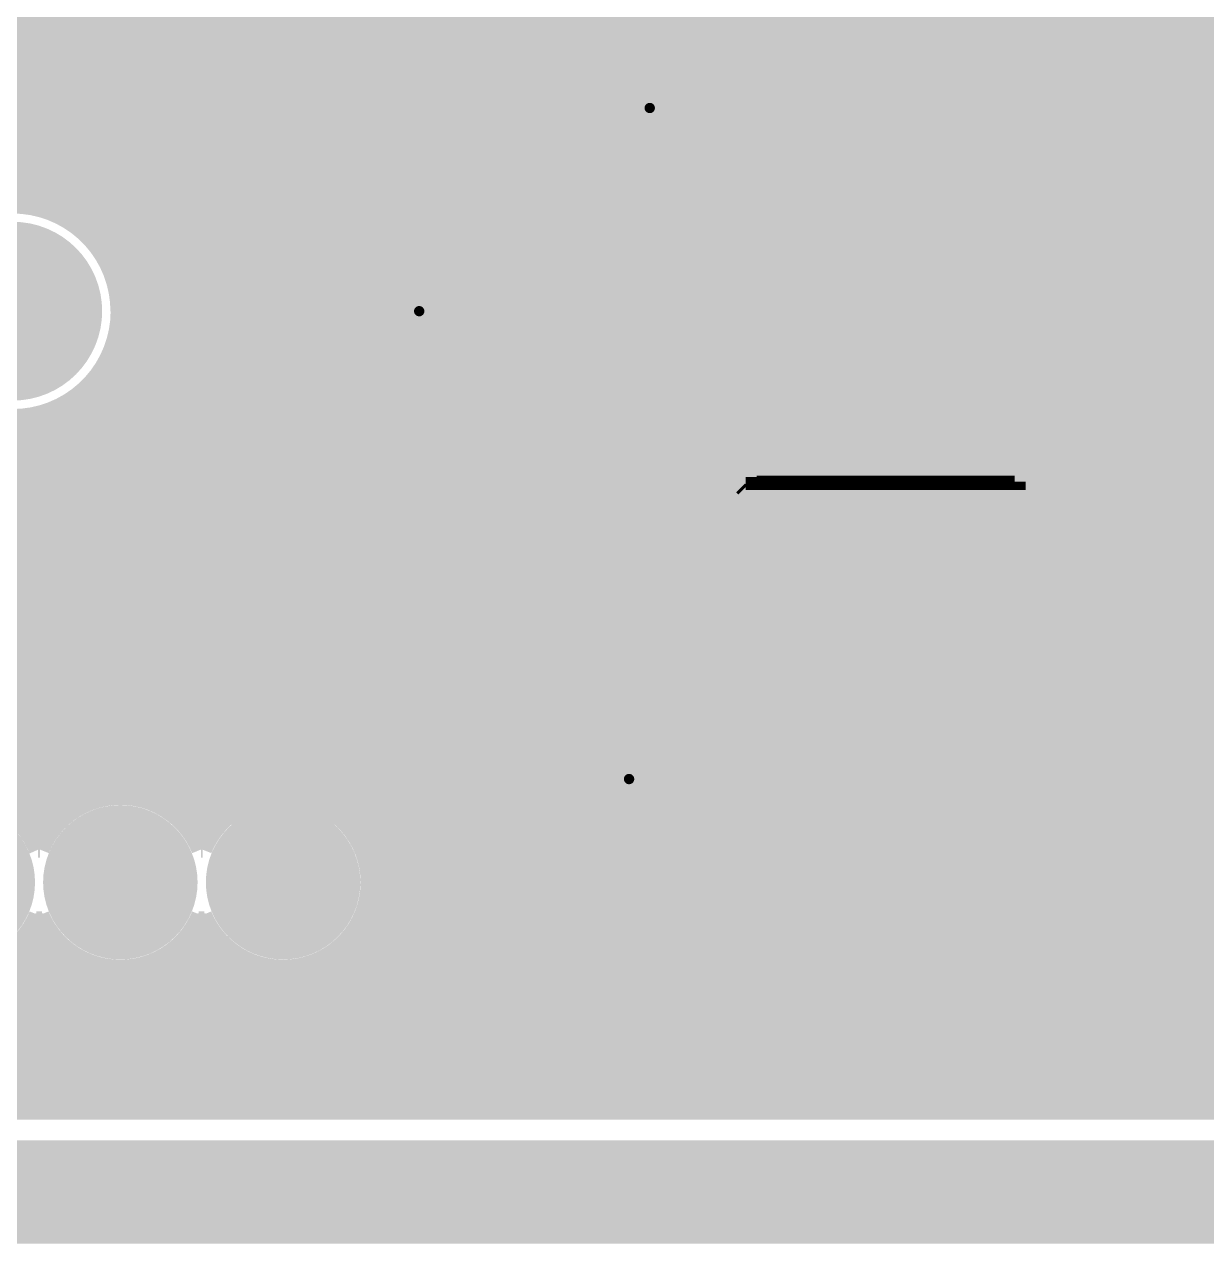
# Model space of a CAD drawing. Extents: x -1 to 119, y -42 to 51.
# Drawn here: x 96.07 to 110.61, y -0.64 to 14.36 of the extents above; entities that cross this region are included whole.
import ezdxf

# ---------------------------------------------------------------- set-up
doc = ezdxf.new("R2010")
doc.units = 0
doc.header["$MEASUREMENT"] = 0
doc.layers.get('0').update_dxf_attribs({"linetype": 'CONTINUOUS'})
for name, color, linetype in [('22-304-0_BOT', 7, 'CONTINUOUS'), ('22-304-0_DRD', 7, 'CONTINUOUS'), ('22-304-0_GND', 6, 'CONTINUOUS'), ('22-304-0_IN1', 4, 'CONTINUOUS'), ('22-304-0_SMB', 3, 'CONTINUOUS'), ('22-304-0_SMT', 5, 'CONTINUOUS'), ('22-304-0_SPT', 10, 'CONTINUOUS'), ('22-304-0_SST', 14, 'CONTINUOUS'), ('22-304-0_TOP', 9, 'CONTINUOUS'), ('THRUHOLE_TAP', 11, 'CONTINUOUS')]:
    doc.layers.add(name, color=color, linetype=linetype)

# ---------------------------------------------------------------- blocks, each defined once
blk = doc.blocks.new('ROUND_18')
at = {"const_width": 3.50012}
blk.add_lwpolyline([(-1.75006, 0, 1), (1.75006, 0, 1)], format="xyb", close=True, dxfattribs=at)
blk = doc.blocks.new('ROUND_19')
at = {"const_width": 0.99949}
blk.add_lwpolyline([(-0.499744, 0, 1), (0.499744, 0, 1)], format="xyb", close=True, dxfattribs=at)
blk = doc.blocks.new('ROUND_22')
at = {"const_width": 0.7493}
blk.add_lwpolyline([(-0.37465, 0, 1), (0.37465, 0, 1)], format="xyb", close=True, dxfattribs=at)
blk = doc.blocks.new('ROUND_60')
at = {"const_width": 0.35052}
blk.add_lwpolyline([(-0.17526, 0, 1), (0.17526, 0, 1)], format="xyb", close=True, dxfattribs=at)
blk = doc.blocks.new('ROUND_64')
at = {"const_width": 0.35052}
blk.add_lwpolyline([(-0.17526, 0, 1), (0.17526, 0, 1)], format="xyb", close=True, dxfattribs=at)
blk = doc.blocks.new('ROUND_24')
at = {"const_width": 1.09982}
blk.add_lwpolyline([(-0.54991, 0, 1), (0.54991, 0, 1)], format="xyb", close=True, dxfattribs=at)
blk = doc.blocks.new('ROUND_65')
at = {"const_width": 0.0635}
blk.add_lwpolyline([(-0.03175, 0, 1), (0.03175, 0, 1)], format="xyb", close=True, dxfattribs=at)
blk = doc.blocks.new('ROUND_66')
at = {"const_width": 1.09982}
blk.add_lwpolyline([(-0.54991, 0, 1), (0.54991, 0, 1)], format="xyb", close=True, dxfattribs=at)
blk = doc.blocks.new('ROUND_74')
at = {"const_width": 0.94996}
blk.add_lwpolyline([(-0.47498, 0, 1), (0.47498, 0, 1)], format="xyb", close=True, dxfattribs=at)
blk = doc.blocks.new('ROUND_81')
at = {"const_width": 0.0635}
blk.add_lwpolyline([(-0.03175, 0, 1), (0.03175, 0, 1)], format="xyb", close=True, dxfattribs=at)
blk = doc.blocks.new('RECTANGLE_2')
blk.add_solid([(0.4826, 0.4064), (0.4826, -0.4064), (-0.4826, 0.4064), (-0.4826, -0.4064)])
blk = doc.blocks.new('RECTANGLE_32')
blk.add_solid([(1.09982, 0.8001), (1.09982, -0.8001), (-1.09982, 0.8001), (-1.09982, -0.8001)])
blk = doc.blocks.new('RECTANGLE_34')
blk.add_solid([(1.3716, 1.0795), (1.3716, -1.0795), (-1.3716, 1.0795), (-1.3716, -1.0795)])
blk = doc.blocks.new('RECTANGLE_51')
blk.add_solid([(0.4445, 0.3175), (0.4445, -0.3175), (-0.4445, 0.3175), (-0.4445, -0.3175)])
blk = doc.blocks.new('ROUND_87')
at = {"const_width": 0.10033}
blk.add_lwpolyline([(-0.050164, 0, 1), (0.050164, 0, 1)], format="xyb", close=True, dxfattribs=at)
blk = doc.blocks.new('ROUND_88')
at = {"const_width": 0.65024}
blk.add_lwpolyline([(-0.32512, 0, 1), (0.32512, 0, 1)], format="xyb", close=True, dxfattribs=at)
blk = doc.blocks.new('ROUND_91')
at = {"const_width": 0.40005}
blk.add_lwpolyline([(-0.200024, 0, 1), (0.200024, 0, 1)], format="xyb", close=True, dxfattribs=at)

msp = doc.modelspace()

# ---------------------------------------------------------------- linework, layer by layer
at = {"layer": '22-304-0_BOT'}
for points, const_width in [([(116.967, 49.022), (116.967, 1.016), (1.016, 1.016)], 0.254), ([(104.3432, 37.86886), (104.3432, 1.016)], 0.254), ([(104.5718, 37.64026), (104.5718, 1.016)], 0.254), ([(104.8004, 37.41166), (104.8004, 1.016)], 0.254), ([(105.029, 37.18306), (105.029, 1.016)], 0.254), ([(105.2576, 36.95446), (105.2576, 1.016)], 0.254), ([(105.4862, 34.21634), (105.4862, 1.016)], 0.254), ([(105.7148, 33.95726), (105.7148, 1.016)], 0.254), ([(105.9434, 33.72866), (105.9434, 1.016)], 0.254), ([(106.172, 33.50006), (106.172, 1.016)], 0.254), ([(106.4006, 33.23336), (106.4006, 1.016)], 0.254), ([(106.6292, 33.0454), (106.6292, 1.016)], 0.254), ([(110.5154, 33.02254), (110.5154, 7.91464)], 0.254), ([(106.8578, 32.91332), (106.8578, 1.016)], 0.254), ([(107.0864, 32.8803), (107.0864, 1.016)], 0.254), ([(107.315, 32.8803), (107.315, 1.016)], 0.254), ([(107.5436, 32.8803), (107.5436, 1.016)], 0.254), ([(107.7722, 32.8803), (107.7722, 1.016)], 0.254), ([(108.0008, 32.8803), (108.0008, 1.016)], 0.254), ([(108.2294, 32.8803), (108.2294, 1.016)], 0.254), ([(108.458, 32.8803), (108.458, 1.016)], 0.254), ([(108.6866, 32.8803), (108.6866, 1.016)], 0.254), ([(108.9152, 32.8803), (108.9152, 1.016)], 0.254), ([(109.1438, 32.8803), (109.1438, 1.016)], 0.254), ([(109.3724, 32.8803), (109.3724, 6.22808)], 0.254), ([(109.601, 32.8803), (109.601, 6.76402)], 0.254), ([(109.8296, 32.8803), (109.8296, 7.14756)], 0.254), ([(110.0582, 32.8803), (110.0582, 7.45236)], 0.254), ([(110.2868, 32.9057), (110.2868, 7.70128)], 0.254), ([(102.9716, 32.34944), (102.9716, 1.016)], 0.254), ([(103.2002, 31.98622), (103.2002, 1.016)], 0.254), ([(104.1146, 32.03194), (104.1146, 1.016)], 0.254), ([(103.4288, 31.86176), (103.4288, 1.016)], 0.254), ([(103.6574, 31.83128), (103.6574, 1.016)], 0.254), ([(103.886, 31.88208), (103.886, 1.016)], 0.254), ([(102.743, 30.78734), (102.743, 1.016)], 0.254), ([(102.5144, 30.52572), (102.5144, 1.016)], 0.254), ([(97.2566, 30.4419), (97.2566, 4.8895)], 0.254), ([(97.4852, 30.4419), (97.4852, 4.8641)], 0.254), ([(97.7138, 30.4419), (97.7138, 4.78536)], 0.254), ([(97.9424, 30.4419), (97.9424, 4.63804)], 0.254), ([(98.171, 30.4419), (98.171, 4.37134)], 0.254), ([(98.3996, 30.4419), (98.3996, 4.47548)], 0.254), ([(98.6282, 30.4419), (98.6282, 4.69138)], 0.254), ([(98.8568, 30.4419), (98.8568, 4.81584)], 0.254), ([(99.0854, 30.4419), (99.0854, 4.8768)], 0.254), ([(99.314, 30.4419), (99.314, 4.88696)], 0.254), ([(99.5426, 30.4419), (99.5426, 4.84886)], 0.254), ([(102.2858, 30.42666), (102.2858, 1.016)], 0.254), ([(98.425, 18.33372), (98.425, 13.335)], 0.635), ([(97.028, 15.09014), (97.028, 11.57732)], 0.254), ([(99.7712, 15.17142), (99.7712, 4.75488)], 0.254), ([(102.0572, 15.13586), (102.0572, 1.016)], 0.254), ([(99.9998, 14.87678), (99.9998, 4.5847)], 0.254), ([(96.7994, 14.83106), (96.7994, 11.8364)], 0.254), ([(101.8286, 14.859), (101.8286, 1.016)], 0.254), ([(96.3422, 14.57198), (96.3422, 12.09802)], 0.254), ([(96.5708, 14.67104), (96.5708, 11.99642)], 0.254), ([(100.2284, 14.70152), (100.2284, 4.26466)], 0.254), ([(100.457, 14.58976), (100.457, 1.016)], 0.254), ([(101.3714, 14.58214), (101.3714, 1.016)], 0.254), ([(101.6, 14.68882), (101.6, 1.016)], 0.254), ([(96.1136, 14.5161), (96.1136, 12.15136)], 0.254), ([(100.6856, 14.52626), (100.6856, 1.016)], 0.254), ([(100.9142, 14.5034), (100.9142, 1.016)], 0.254), ([(101.1428, 14.52118), (101.1428, 1.016)], 0.254), ([(116.967, 14.2748), (86.4997, 14.2748)], 0.254), ([(116.967, 14.0462), (86.4997, 14.0462)], 0.254), ([(116.967, 13.8176), (86.4997, 13.8176)], 0.254), ([(116.967, 13.589), (86.4997, 13.589)], 0.254), ([(116.967, 13.3604), (86.4997, 13.3604)], 0.254), ([(116.967, 13.1318), (86.4997, 13.1318)], 0.254), ([(116.967, 12.9032), (86.4997, 12.9032)], 0.254), ([(116.967, 12.6746), (86.4997, 12.6746)], 0.254), ([(116.967, 12.446), (86.4997, 12.446)], 0.254), ([(116.967, 12.2174), (86.4997, 12.2174)], 0.254), ([(116.967, 11.9888), (96.58604, 11.9888)], 0.254), ([(116.967, 11.7602), (96.88068, 11.7602)], 0.254), ([(116.967, 11.5316), (97.05848, 11.5316)], 0.254), ([(95.92564, 10.83564), (95.25, 10.14984), (95.25, 3.81)], 1.27), ([(116.967, 11.303), (97.17024, 11.303)], 0.254), ([(116.967, 11.0744), (97.23374, 11.0744)], 0.254), ([(116.967, 10.8458), (97.25406, 10.8458)], 0.254), ([(116.967, 10.6172), (97.23628, 10.6172)], 0.254), ([(116.967, 10.3886), (97.17786, 10.3886)], 0.254), ([(97.028, 10.09142), (97.028, 4.86664)], 0.254), ([(116.967, 10.16), (97.07118, 10.16)], 0.254), ([(116.967, 9.9314), (96.901, 9.9314)], 0.254), ([(96.7994, 9.83234), (96.7994, 4.79044)], 0.254), ([(96.5708, 9.67232), (96.5708, 4.6482)], 0.254), ([(116.967, 9.7028), (96.6216, 9.7028)], 0.254), ([(96.2152, 9.53516), (96.2152, 4.2926)], 0.254), ([(116.967, 9.4742), (96.2152, 9.4742)], 0.254), ([(96.3422, 9.57072), (96.3422, 4.3942)], 0.254), ([(116.967, 9.2456), (96.2152, 9.2456)], 0.254), ([(116.967, 9.017), (96.2152, 9.017)], 0.254), ([(112.44326, 8.7884), (96.2152, 8.7884)], 0.254), ([(111.58982, 8.5598), (96.2152, 8.5598)], 0.254), ([(111.10976, 8.3312), (96.2152, 8.3312)], 0.254), ([(110.75416, 8.1026), (96.2152, 8.1026)], 0.254), ([(110.46968, 7.874), (96.2152, 7.874)], 0.254), ([(110.23092, 7.6454), (96.2152, 7.6454)], 0.254), ([(110.02772, 7.4168), (96.2152, 7.4168)], 0.254), ([(109.85754, 7.1882), (96.2152, 7.1882)], 0.254), ([(109.71022, 6.9596), (96.2152, 6.9596)], 0.254), ([(109.58322, 6.731), (96.2152, 6.731)], 0.254), ([(109.47654, 6.5024), (96.2152, 6.5024)], 0.254), ([(109.38764, 6.2738), (96.2152, 6.2738)], 0.254), ([(109.31398, 6.0452), (96.2152, 6.0452)], 0.254), ([(109.2581, 5.8166), (96.2152, 5.8166)], 0.254), ([(109.21492, 5.588), (96.2152, 5.588)], 0.254), ([(109.18698, 5.3594), (96.2152, 5.3594)], 0.254), ([(109.17174, 5.1308), (96.2152, 5.1308)], 0.254), ([(109.17174, 4.9022), (96.2152, 4.9022)], 0.254), ([(96.60128, 4.6736), (96.2152, 4.6736)], 0.254), ([(98.6028, 4.6736), (97.89668, 4.6736)], 0.254), ([(109.18444, 4.6736), (99.8982, 4.6736)], 0.254), ([(96.37522, 4.445), (96.2152, 4.445)], 0.254), ([(98.37674, 4.445), (98.12274, 4.445)], 0.254), ([(109.20984, 4.445), (100.12172, 4.445)], 0.254), ([(96.24822, 4.2164), (96.21399, 4.292)], 0.254), ([(109.25048, 4.2164), (100.24872, 4.2164)], 0.254), ([(109.30636, 3.9878), (100.31476, 3.9878)], 0.254), ([(109.37494, 3.7592), (100.32746, 3.7592)], 0.254), ([(109.3724, 3.7719), (109.3724, 1.016)], 0.254), ([(109.46384, 3.5306), (100.2919, 3.5306)], 0.254), ([(100.2284, 3.35534), (100.2284, 1.016)], 0.254), ([(96.29648, 3.302), (96.2025, 3.302)], 0.254), ([(96.3422, 3.2258), (96.3422, 1.016)], 0.254), ([(98.171, 3.24612), (98.171, 1.016)], 0.254), ([(98.298, 3.302), (98.20148, 3.302)], 0.254), ([(109.56544, 3.302), (100.203, 3.302)], 0.254), ([(109.601, 3.23342), (109.601, 1.016)], 0.254), ([(96.45904, 3.0734), (96.03994, 3.0734)], 0.254), ([(96.1136, 3.1623), (96.1136, 1.016)], 0.254), ([(98.46056, 3.0734), (98.03892, 3.0734)], 0.254), ([(98.3996, 3.14452), (98.3996, 1.016)], 0.254), ([(99.9998, 3.03276), (99.9998, 1.016)], 0.254), ([(109.6899, 3.0734), (100.0379, 3.0734)], 0.254), ([(96.5708, 2.96926), (96.5708, 1.016)], 0.254), ([(97.9424, 2.98196), (97.9424, 1.016)], 0.254), ([(98.6282, 2.92608), (98.6282, 1.016)], 0.254), ([(96.76638, 2.8448), (95.7326, 2.8448)], 0.254), ([(96.7994, 2.82956), (96.7994, 1.016)], 0.254), ([(97.028, 2.75336), (97.028, 1.016)], 0.254), ([(97.2566, 2.7305), (97.2566, 1.016)], 0.254), ([(97.4852, 2.7559), (97.4852, 1.016)], 0.254), ([(97.7138, 2.83464), (97.7138, 1.016)], 0.254), ([(98.76536, 2.8448), (97.73158, 2.8448)], 0.254), ([(98.8568, 2.80416), (98.8568, 1.016)], 0.254), ([(99.0854, 2.7432), (99.0854, 1.016)], 0.254), ([(99.314, 2.73304), (99.314, 1.016)], 0.254), ([(99.5426, 2.77114), (99.5426, 1.016)], 0.254), ([(109.83214, 2.8448), (99.7331, 2.8448)], 0.254), ([(99.7712, 2.86512), (99.7712, 1.016)], 0.254), ([(109.8296, 2.84988), (109.8296, 1.016)], 0.254), ([(110.00232, 2.6162), (50.3428, 2.6162)], 0.254), ([(110.0582, 2.54762), (110.0582, 1.016)], 0.254), ([(110.1979, 2.3876), (50.1142, 2.3876)], 0.254), ([(110.2868, 2.29616), (110.2868, 1.016)], 0.254), ([(110.43158, 2.159), (49.8856, 2.159)], 0.254), ([(110.5154, 2.08534), (110.5154, 1.016)], 0.254), ([(110.70844, 1.9304), (49.657, 1.9304)], 0.254), ([(111.05134, 1.7018), (6.9469, 1.7018)], 0.254), ([(111.506, 1.4732), (6.49224, 1.4732)], 0.254), ([(112.24768, 1.2446), (5.75056, 1.2446)], 0.254)]:
    msp.add_lwpolyline(points, dxfattribs=dict(at, const_width=const_width))
at = {"layer": '22-304-0_BOT', "const_width": 0.254}
for points in [[(97.25406, 10.83564, 0.4142136), (95.92564, 12.16406)], [(96.2152, 9.53516, 0.3514076), (97.25914, 10.83564)], [(112.99952, 8.82904, 0.4142136), (109.1692, 4.99872)], [(109.1692, 4.99872, 0.4142136), (112.99952, 1.1684)], [(97.24898, 4.8895, 0.3050042), (96.25076, 4.2164)], [(98.24974, 4.2164, 0.3052455), (97.24898, 4.8895)], [(99.2505, 4.8895, 0.3052457), (98.24974, 4.2164)], [(100.33, 3.81, 0.4142136), (99.2505, 4.8895)], [(99.2505, 2.7305, 0.4142136), (100.33, 3.81)], [(95.25, 2.7305, 0.3052457), (96.25076, 3.4036)], [(96.24822, 3.4036, 0.3052455), (97.24898, 2.7305)], [(97.24898, 2.7305, 0.3052457), (98.24974, 3.4036)], [(98.24974, 3.4036, 0.3052455), (99.2505, 2.7305)]]:
    msp.add_lwpolyline(points, format="xyb", dxfattribs=at)
at = {"layer": '22-304-0_DRD'}
for points, const_width in [([(117.99062, 0), (0, 0), (0, 50.06086), (117.99062, 50.06086), (117.99062, 0)], 1.27), ([(97.79, 13.97), (97.79, 12.7)], 0.254), ([(99.06, 13.97), (97.79, 13.97)], 0.254), ([(98.425, 13.97), (98.425, 12.7)], 0.254), ([(99.06, 12.7), (99.06, 13.97)], 0.254), ([(103.124, 13.97), (103.124, 12.7)], 0.254), ([(104.394, 13.97), (103.124, 13.97)], 0.254), ([(104.394, 13.97), (103.124, 12.7)], 0.254), ([(104.394, 12.7), (103.124, 13.97)], 0.254), ([(103.124, 13.97), (103.124, 12.7)], 0.254), ([(104.394, 13.97), (103.124, 13.97)], 0.254), ([(104.394, 13.97), (103.124, 12.7)], 0.254), ([(104.394, 12.7), (103.124, 13.97)], 0.254), ([(104.394, 12.7), (104.394, 13.97)], 0.254), ([(104.394, 12.7), (104.394, 13.97)], 0.254), ([(99.06, 13.335), (97.79, 13.335)], 0.254), ([(97.79, 12.7), (99.06, 12.7)], 0.254), ([(103.124, 12.7), (104.394, 12.7)], 0.254), ([(103.124, 12.7), (104.394, 12.7)], 0.254), ([(96.56064, 11.47064), (95.29064, 11.47064)], 0.254), ([(96.56064, 10.20064), (96.56064, 11.47064)], 0.254), ([(100.28936, 11.47064), (100.28936, 10.20064)], 0.254), ([(101.55936, 11.47064), (100.28936, 11.47064)], 0.254), ([(100.92436, 11.47064), (100.92436, 10.20064)], 0.254), ([(101.55936, 10.20064), (101.55936, 11.47064)], 0.254), ([(96.56064, 10.83564), (95.29064, 10.83564)], 0.254), ([(101.55936, 10.83564), (100.28936, 10.83564)], 0.254), ([(95.29064, 10.20064), (96.56064, 10.20064)], 0.254), ([(100.28936, 10.20064), (101.55936, 10.20064)], 0.254), ([(102.87, 5.715), (102.87, 4.445)], 0.254), ([(104.14, 5.715), (102.87, 5.715)], 0.254), ([(104.14, 5.715), (102.87, 4.445)], 0.254), ([(104.14, 4.445), (102.87, 5.715)], 0.254), ([(104.14, 4.445), (104.14, 5.715)], 0.254), ([(96.99498, 4.445), (96.61398, 4.064)], 0.254), ([(97.50298, 4.445), (96.99498, 4.445)], 0.254), ([(97.88398, 4.064), (97.50298, 4.445)], 0.254), ([(98.9965, 4.445), (98.6155, 4.064)], 0.254), ([(99.5045, 4.445), (98.9965, 4.445)], 0.254), ([(99.8855, 4.064), (99.5045, 4.445)], 0.254), ([(102.87, 4.445), (104.14, 4.445)], 0.254), ([(96.61398, 4.064), (96.61398, 3.556)], 0.254), ([(97.88398, 3.556), (97.88398, 4.064)], 0.254), ([(98.6155, 4.064), (98.6155, 3.556)], 0.254), ([(99.8855, 3.556), (99.8855, 4.064)], 0.254), ([(96.61398, 3.556), (96.99498, 3.175)], 0.254), ([(97.50298, 3.175), (97.88398, 3.556)], 0.254), ([(98.6155, 3.556), (98.9965, 3.175)], 0.254), ([(99.5045, 3.175), (99.8855, 3.556)], 0.254), ([(96.99498, 3.175), (97.50298, 3.175)], 0.254), ([(98.9965, 3.175), (99.5045, 3.175)], 0.254)]:
    msp.add_lwpolyline(points, dxfattribs=dict(at, const_width=const_width))
at = {"layer": '22-304-0_GND', "const_width": 1.27}
msp.add_lwpolyline([(117.99062, 0), (0, 0), (0, 50.06086), (117.99062, 50.06086), (117.99062, 0)], dxfattribs=at)
at = {"layer": '22-304-0_IN1', "const_width": 0.254}
for points in [[(110.6932, 33.50006), (110.6932, 1.27)], [(110.4646, 33.27146), (110.4646, 1.27)], [(110.236, 33.04286), (110.236, 1.27)], [(110.0074, 32.81426), (110.0074, 1.27)], [(109.7788, 32.58566), (109.7788, 1.27)], [(109.5502, 32.35706), (109.5502, 1.27)], [(109.3216, 32.12846), (109.3216, 1.27)], [(109.093, 31.89986), (109.093, 1.27)], [(108.8644, 31.67126), (108.8644, 1.27)], [(108.6358, 31.44266), (108.6358, 1.27)], [(108.4072, 31.21406), (108.4072, 1.27)], [(108.1786, 30.98546), (108.1786, 1.27)], [(107.95, 30.75686), (107.95, 1.27)], [(107.7214, 30.52826), (107.7214, 1.27)], [(107.4928, 30.29966), (107.4928, 1.27)], [(107.2642, 30.07106), (107.2642, 1.27)], [(107.0356, 29.84246), (107.0356, 1.27)], [(106.807, 29.62148), (106.807, 1.27)], [(103.6066, 29.5402), (103.6066, 13.99794)], [(103.8352, 29.5402), (103.8352, 14.01064)], [(104.0638, 29.5402), (104.0638, 13.94206)], [(104.2924, 29.5402), (104.2924, 13.75664)], [(104.521, 29.5402), (104.521, 1.27)], [(106.1212, 29.5402), (106.1212, 1.27)], [(106.3498, 29.5402), (106.3498, 1.27)], [(106.5784, 29.5402), (106.5784, 1.27)], [(99.7966, 22.86), (99.7966, 11.684)], [(100.0252, 22.86), (100.0252, 11.81354)], [(100.2538, 22.86), (100.2538, 11.98372)], [(100.4824, 22.86), (100.4824, 12.08786)], [(100.711, 22.86), (100.711, 12.14628)], [(100.9396, 22.86), (100.9396, 12.16406)], [(101.1682, 22.86), (101.1682, 12.1412)], [(101.3968, 22.86), (101.3968, 12.0777)], [(101.6254, 22.86), (101.6254, 11.96594)], [(101.854, 22.86), (101.854, 11.7856)], [(102.0826, 22.86), (102.0826, 11.684)], [(102.3112, 22.86), (102.3112, 11.684)], [(102.5398, 22.86), (102.5398, 11.684)], [(102.7684, 22.86), (102.7684, 11.684)], [(102.997, 22.86), (102.997, 11.684)], [(103.124, 22.86), (103.124, 13.5763)], [(103.5812, 22.86), (103.5812, 13.99032)], [(97.282, 17.653), (97.282, 14.01572)], [(99.568, 17.653), (99.568, 14.01572)], [(104.7496, 17.61744), (104.7496, 1.27)], [(97.5106, 17.36852), (97.5106, 14.3002)], [(99.3394, 17.36852), (99.3394, 14.3002)], [(105.8926, 17.29994), (105.8926, 1.27)], [(97.7392, 17.19326), (97.7392, 14.47546)], [(99.1108, 17.19326), (99.1108, 14.47546)], [(104.9782, 17.25422), (104.9782, 1.27)], [(105.2068, 17.12976), (105.2068, 1.27)], [(105.664, 17.15008), (105.664, 1.27)], [(105.4354, 17.09928), (105.4354, 1.27)], [(97.0534, 15.13078), (97.0534, 11.684)], [(96.8248, 14.85392), (96.8248, 11.81354)], [(96.3676, 14.5796), (96.3676, 12.08786)], [(96.5962, 14.68628), (96.5962, 11.98372)], [(97.66554, 14.4272), (86.49208, 14.4272)], [(96.139, 14.52118), (96.139, 12.14628)], [(103.124, 14.4272), (99.18446, 14.4272)], [(116.967, 14.3002), (103.5812, 14.3002)], [(97.41408, 14.1986), (86.35492, 14.1986)], [(103.124, 14.1986), (99.43592, 14.1986)], [(116.967, 14.0716), (103.5812, 14.0716)], [(97.2566, 13.97), (76.708, 13.97)], [(103.124, 13.97), (99.5934, 13.97)], [(116.967, 13.843), (104.21112, 13.843)], [(97.15754, 13.7414), (76.708, 13.7414)], [(103.124, 13.7414), (99.68992, 13.7414)], [(116.967, 13.6144), (104.37876, 13.6144)], [(97.10674, 13.5128), (76.708, 13.5128)], [(103.10114, 13.5128), (99.74326, 13.5128)], [(116.967, 13.3858), (104.43718, 13.3858)], [(97.09658, 13.2842), (76.708, 13.2842)], [(103.08082, 13.2842), (99.75342, 13.2842)], [(103.124, 13.09116), (103.124, 11.684)], [(116.967, 13.1572), (104.41432, 13.1572)], [(97.12452, 13.0556), (76.708, 13.0556)], [(103.124, 13.0556), (99.72548, 13.0556)], [(116.967, 12.9286), (104.30256, 12.9286)], [(97.19564, 12.827), (76.708, 12.827)], [(103.124, 12.827), (99.65436, 12.827)], [(104.2924, 12.91336), (104.2924, 1.27)], [(97.282, 12.65428), (97.282, 11.684)], [(99.568, 12.65428), (99.568, 11.684)], [(103.5812, 12.67714), (103.5812, 11.684)], [(103.6066, 12.67206), (103.6066, 5.75056)], [(103.8352, 12.65936), (103.8352, 5.67436)], [(116.967, 12.7), (104.0003, 12.7)], [(104.0638, 12.72794), (104.0638, 5.46608)], [(97.31756, 12.5984), (76.708, 12.5984)], [(103.124, 12.5984), (99.53244, 12.5984)], [(97.5106, 12.3698), (87.11692, 12.3698)], [(97.5106, 12.3698), (97.5106, 11.684)], [(103.124, 12.3698), (99.3394, 12.3698)], [(99.3394, 12.3698), (99.3394, 11.684)], [(116.967, 12.4714), (103.5812, 12.4714)], [(97.7392, 12.19454), (97.7392, 11.684)], [(99.1108, 12.19454), (99.1108, 11.684)], [(116.967, 12.2428), (103.5812, 12.2428)], [(97.83826, 12.1412), (96.17456, 12.1412)], [(97.9678, 12.08532), (97.9678, 11.684)], [(98.1964, 12.02436), (98.1964, 11.684)], [(98.6536, 12.02436), (98.6536, 11.684)], [(98.8822, 12.08532), (98.8822, 11.684)], [(100.6729, 12.1412), (99.01174, 12.1412)], [(103.124, 12.1412), (101.17328, 12.1412)], [(100.14458, 11.9126), (96.70288, 11.9126)], [(98.425, 12.00404), (98.425, 11.684)], [(103.124, 11.9126), (101.70414, 11.9126)], [(116.967, 12.0142), (103.5812, 12.0142)], [(116.967, 11.7856), (103.5812, 11.7856)], [(99.90074, 11.684), (96.94926, 11.684)], [(103.124, 11.684), (101.94798, 11.684)], [(116.967, 11.557), (103.56342, 11.557)], [(103.378, 11.303), (103.378, 5.74802)], [(116.967, 11.3284), (103.41102, 11.3284)], [(99.65182, 11.2268), (97.19564, 11.2268)], [(97.2058, 11.2268), (97.2058, 11.19124)], [(97.4344, 11.2268), (97.4344, 4.87426)], [(97.663, 11.2268), (97.663, 4.80568)], [(97.8916, 11.2268), (97.8916, 4.67868)], [(98.1202, 11.2268), (98.1202, 4.44754)], [(98.3488, 11.2268), (98.3488, 4.40436)], [(98.5774, 11.2268), (98.5774, 4.65328)], [(98.806, 11.2268), (98.806, 4.79298)], [(99.0346, 11.2268), (99.0346, 4.86664)], [(99.2632, 11.2268), (99.2632, 4.8895)], [(99.4918, 11.2268), (99.4918, 4.86156)], [(103.124, 11.2268), (102.19436, 11.2268)], [(102.235, 11.2268), (102.235, 11.0617)], [(102.4636, 11.2268), (102.4636, 1.27)], [(102.6922, 11.2268), (102.6922, 1.27)], [(102.9208, 11.2268), (102.9208, 5.42798)], [(103.1494, 11.2268), (103.1494, 5.65912)], [(99.62134, 11.0998), (97.22866, 11.0998)], [(116.967, 11.0998), (102.22738, 11.0998)], [(99.5934, 10.8712), (97.25406, 10.8712)], [(116.967, 10.8712), (102.25278, 10.8712)], [(99.60864, 10.6426), (97.24136, 10.6426)], [(102.235, 10.60704), (102.235, 1.27)], [(116.967, 10.6426), (102.24008, 10.6426)], [(99.66198, 10.414), (97.18548, 10.414)], [(97.2058, 10.4775), (97.2058, 4.88696)], [(116.967, 10.414), (102.18674, 10.414)], [(99.7204, 10.26922), (99.7204, 4.78028)], [(99.76358, 10.1854), (97.08642, 10.1854)], [(116.967, 10.1854), (102.08514, 10.1854)], [(99.9236, 9.9568), (96.92386, 9.9568)], [(96.9772, 10.0203), (96.9772, 4.85394)], [(99.949, 9.92886), (99.949, 4.63296)], [(116.967, 9.9568), (101.92258, 9.9568)], [(102.0064, 10.06094), (102.0064, 1.27)], [(96.7486, 9.78916), (96.7486, 4.76504)], [(101.7778, 9.81456), (101.7778, 1.27)], [(96.52, 9.64438), (96.52, 4.60502)], [(100.18522, 9.7282), (96.66224, 9.7282)], [(100.1776, 9.73328), (100.1776, 4.36118)], [(101.5492, 9.65962), (101.5492, 1.27)], [(116.967, 9.7282), (101.66096, 9.7282)], [(116.967, 9.4996), (77.9653, 9.4996)], [(96.0628, 9.5123), (96.0628, 4.5212)], [(96.2914, 9.55548), (96.2914, 4.3053)], [(100.4062, 9.60882), (100.4062, 1.27)], [(100.6348, 9.53516), (100.6348, 1.27)], [(100.8634, 9.50468), (100.8634, 1.27)], [(101.092, 9.51484), (101.092, 1.27)], [(101.3206, 9.56564), (101.3206, 1.27)], [(116.967, 9.271), (77.9653, 9.271)], [(116.967, 9.0424), (77.9653, 9.0424)], [(116.967, 8.8138), (77.9653, 8.8138)], [(116.967, 8.5852), (77.9653, 8.5852)], [(116.967, 8.3566), (77.9653, 8.3566)], [(116.967, 8.128), (77.9653, 8.128)], [(116.967, 7.8994), (77.9653, 7.8994)], [(116.967, 7.6708), (77.8002, 7.6708)], [(116.967, 7.4422), (77.8002, 7.4422)], [(116.967, 7.2136), (77.8002, 7.2136)], [(112.37722, 6.985), (77.8002, 6.985)], [(111.88446, 6.7564), (77.8002, 6.7564)], [(111.58728, 6.5278), (77.8002, 6.5278)], [(111.37392, 6.2992), (77.8002, 6.2992)], [(111.21644, 6.0706), (85.31352, 6.0706)], [(111.09706, 5.842), (85.46592, 5.842)], [(103.08336, 5.6134), (85.51418, 5.6134)], [(111.0107, 5.6134), (103.92664, 5.6134)], [(102.89794, 5.3848), (85.4837, 5.3848)], [(110.95482, 5.3848), (104.11206, 5.3848)], [(102.82936, 5.1562), (85.36178, 5.1562)], [(110.92434, 5.1562), (104.18064, 5.1562)], [(102.84206, 4.9276), (84.99602, 4.9276)], [(110.91926, 4.9276), (104.16794, 4.9276)], [(96.63684, 4.699), (95.86214, 4.699)], [(98.63582, 4.699), (97.86112, 4.699)], [(102.94112, 4.699), (99.86264, 4.699)], [(102.9208, 4.73202), (102.9208, 1.27)], [(104.0638, 4.69138), (104.0638, 1.27)], [(110.93958, 4.699), (104.06888, 4.699)], [(96.39554, 4.4704), (96.10344, 4.4704)], [(98.39452, 4.4704), (98.10242, 4.4704)], [(103.20274, 4.4704), (100.10394, 4.4704)], [(103.1494, 4.50088), (103.1494, 1.27)], [(103.378, 4.41198), (103.378, 1.27)], [(103.6066, 4.4069), (103.6066, 1.27)], [(110.98784, 4.4704), (103.80472, 4.4704)], [(103.8352, 4.48564), (103.8352, 1.27)], [(96.26092, 4.2418), (96.23806, 4.2418)], [(98.2599, 4.2418), (98.23958, 4.2418)], [(111.0615, 4.2418), (100.23856, 4.2418)], [(111.16818, 4.0132), (100.30968, 4.0132)], [(111.31042, 3.7846), (100.32746, 3.7846)], [(111.50092, 3.556), (100.29952, 3.556)], [(96.28378, 3.3274), (96.2152, 3.3274)], [(98.28276, 3.3274), (98.21418, 3.3274)], [(111.76254, 3.3274), (100.2157, 3.3274)], [(96.2914, 3.31216), (96.2914, 1.27)], [(98.3488, 3.21564), (98.3488, 1.27)], [(100.1776, 3.25882), (100.1776, 1.27)], [(96.0628, 3.0988), (96.0628, 1.27)], [(96.43618, 3.0988), (96.0628, 3.0988)], [(98.4377, 3.0988), (98.06178, 3.0988)], [(98.1202, 3.16992), (98.1202, 1.27)], [(112.1537, 3.0988), (100.06076, 3.0988)], [(96.52, 3.01498), (96.52, 1.27)], [(97.8916, 2.94132), (97.8916, 1.27)], [(98.5774, 2.96418), (98.5774, 1.27)], [(99.949, 2.98704), (99.949, 1.27)], [(96.71812, 2.8702), (95.78086, 2.8702)], [(96.7486, 2.85242), (96.7486, 1.27)], [(96.9772, 2.76606), (96.9772, 1.27)], [(97.2058, 2.7305), (97.2058, 1.27)], [(97.4344, 2.74574), (97.4344, 1.27)], [(97.663, 2.81178), (97.663, 1.27)], [(98.7171, 2.8702), (97.77984, 2.8702)], [(98.806, 2.82448), (98.806, 1.27)], [(99.0346, 2.75082), (99.0346, 1.27)], [(99.2632, 2.7305), (99.2632, 1.27)], [(99.4918, 2.75844), (99.4918, 1.27)], [(99.7204, 2.83718), (99.7204, 1.27)], [(116.967, 2.8702), (99.78136, 2.8702)], [(116.967, 2.6416), (9.30402, 2.6416)], [(116.967, 2.413), (1.651, 2.413)], [(116.967, 2.1844), (1.651, 2.1844)], [(116.967, 1.9558), (1.651, 1.9558)], [(116.967, 1.7272), (1.651, 1.7272)], [(116.967, 1.4986), (1.651, 1.4986)], [(116.967, 1.27), (1.651, 1.27)]]:
    msp.add_lwpolyline(points, dxfattribs=at)
for points in [[(98.425, 14.66596, 0.4142136), (97.09404, 13.335)], [(99.75596, 13.335, 0.4142136), (98.425, 14.66596)], [(103.759, 14.01572, 0.0663321), (103.58075, 13.99197)], [(104.43972, 13.335, 0.4142136), (103.759, 14.01572)], [(103.124, 13.5763, 0.091037), (103.0797, 13.335)], [(97.09404, 13.335, 0.4142136), (98.425, 12.00404)], [(98.425, 12.00404, 0.4142136), (99.75596, 13.335)], [(103.07828, 13.335, 0.0919171), (103.12352, 13.09098)], [(103.759, 12.65428, 0.4142136), (104.43972, 13.335)], [(103.5812, 12.67714, 0.0660869), (103.759, 12.65354)], [(96.94926, 11.684, 0.223291), (95.92564, 12.16512)], [(100.92436, 12.16406, 0.2232912), (99.90155, 11.68332)], [(101.94798, 11.684, 0.223291), (100.92436, 12.16512)], [(103.124, 11.2268, 0.4142136), (103.5812, 11.684)], [(97.25406, 10.83564, 0.0748342), (97.19521, 11.22667)], [(99.65182, 11.2268, 0.074693), (99.59306, 10.83564)], [(102.25532, 10.83564, 0.0748343), (102.19635, 11.22741)], [(95.92564, 9.50468, 0.4142136), (97.2566, 10.83564)], [(99.5934, 10.83564, 0.4142136), (100.92436, 9.50468)], [(100.92436, 9.50468, 0.4142136), (102.25532, 10.83564)], [(103.505, 5.76072, 0.4142136), (102.82428, 5.08)], [(104.18572, 5.08, 0.4142136), (103.505, 5.76072)], [(102.82428, 5.08, 0.4142136), (103.505, 4.39928)], [(103.505, 4.39928, 0.4142136), (104.18572, 5.08)], [(96.24822, 4.2164, 0.305004), (95.25, 4.88696)], [(97.24898, 4.8895, 0.3050042), (96.25076, 4.2164)], [(98.24974, 4.2164, 0.3052455), (97.24898, 4.8895)], [(99.2505, 4.8895, 0.3052457), (98.24974, 4.2164)], [(100.33, 3.81, 0.4142136), (99.2505, 4.8895)], [(99.2505, 2.7305, 0.4142136), (100.33, 3.81)], [(95.25, 2.7305, 0.3052457), (96.25076, 3.4036)], [(96.24822, 3.4036, 0.3052455), (97.24898, 2.7305)], [(97.24898, 2.7305, 0.3052457), (98.24974, 3.4036)], [(98.24974, 3.4036, 0.3052455), (99.2505, 2.7305)]]:
    msp.add_lwpolyline(points, format="xyb", dxfattribs=at)
at = {"layer": '22-304-0_SST'}
for points, const_width in [([(92.9259, 19.33448), (103.9241, 19.33448), (103.9241, 7.33552), (92.9259, 7.33552), (92.9259, 19.33448)], 0.20066), ([(106.2355, 14.4145), (106.2355, 17.3355), (104.5972, 17.3355), (104.5972, 14.4145), (106.2355, 14.4145)], 0.1524), ([(112.2172, 13.16482), (112.2172, 13.86332), (106.2228, 13.86332), (106.2228, 13.16482)], 0.1524), ([(112.2172, 11.06678), (112.2172, 10.26668), (106.2228, 10.26668), (106.2228, 10.96518)], 0.1524), ([(109.97946, 9.60882), (109.97946, 10.0838)], 0.1524), ([(108.96346, 9.84504), (109.97946, 9.84504)], 0.1524), ([(109.97946, 8.77062), (109.64164, 8.77062), (108.96346, 9.00684), (109.64164, 9.2456), (109.97946, 9.2456)], 0.1524), ([(104.68356, 7.27456), (104.68102, 2.921), (104.68102, 1.2827), (108.67898, 1.2827), (108.6866, 8.4074), (108.2294, 8.8646), (105.029, 8.8646), (104.6734, 8.4328), (104.68356, 7.27456)], 0.1524), ([(108.2294, 8.8138), (105.029, 8.8138), (104.902, 8.6614), (104.8258, 8.6106), (104.775, 8.5598)], 0.1524), ([(105.01376, 8.79602), (105.01376, 8.636)], 0.1524), ([(108.24464, 8.79856), (105.0163, 8.79856)], 0.1524), ([(105.15092, 8.8138), (105.15092, 8.636)], 0.1524), ([(105.28808, 8.8138), (105.28808, 8.636)], 0.1524), ([(105.42524, 8.8138), (105.42524, 8.636)], 0.1524), ([(105.5624, 8.8138), (105.5624, 8.636)], 0.1524), ([(105.69956, 8.8138), (105.69956, 8.636)], 0.1524), ([(105.83672, 8.8138), (105.83672, 8.636)], 0.1524), ([(105.97388, 8.8138), (105.97388, 8.636)], 0.1524), ([(106.11104, 8.8138), (106.11104, 8.636)], 0.1524), ([(106.2482, 8.8138), (106.2482, 8.636)], 0.1524), ([(106.38536, 8.8138), (106.38536, 8.636)], 0.1524), ([(106.52252, 8.8138), (106.52252, 8.636)], 0.1524), ([(106.65968, 8.8138), (106.65968, 8.636)], 0.1524), ([(106.79684, 8.8138), (106.79684, 8.636)], 0.1524), ([(106.934, 8.8138), (106.934, 8.636)], 0.1524), ([(107.07116, 8.8138), (107.07116, 8.636)], 0.1524), ([(107.20832, 8.8138), (107.20832, 8.636)], 0.1524), ([(107.34548, 8.8138), (107.34548, 8.636)], 0.1524), ([(107.48264, 8.8138), (107.48264, 8.636)], 0.1524), ([(107.6198, 8.8138), (107.6198, 8.636)], 0.1524), ([(107.75696, 8.8138), (107.75696, 8.636)], 0.1524), ([(107.89412, 8.8138), (107.89412, 8.636)], 0.1524), ([(108.03128, 8.8138), (108.03128, 8.636)], 0.1524), ([(108.16844, 8.8138), (108.16844, 8.636)], 0.1524), ([(108.2294, 8.8138), (108.4072, 8.636)], 0.1524), ([(104.8766, 8.6614), (104.775, 8.5598)], 0.1524), ([(104.8766, 8.6614), (104.902, 8.636)], 0.1524), ([(108.3818, 8.6614), (104.902, 8.6614)], 0.1524), ([(108.4072, 8.636), (104.902, 8.636)], 0.1524), ([(108.3056, 8.7376), (108.3056, 8.636)], 0.1524), ([(109.80928, 7.93242), (109.97946, 7.99084), (109.97946, 8.34644), (109.80928, 8.4074), (109.64164, 8.4074), (109.47146, 8.34644), (109.47146, 7.99084), (109.30128, 7.93242), (109.13364, 7.93242), (108.96346, 7.99084), (108.96346, 8.34644), (109.13364, 8.4074)], 0.1524), ([(105.12806, 8.21436), (104.8766, 8.21436)], 0.1524), ([(104.9528, 8.27024), (104.9528, 7.98322)], 0.1524), ([(105.08996, 8.25246), (105.08996, 8.001)], 0.1524), ([(105.14584, 8.0772), (104.85882, 8.0772)], 0.1524), ([(109.13364, 7.5692), (108.96346, 7.50824), (108.96346, 7.15264), (109.13364, 7.09422), (109.47146, 7.09422), (109.64164, 7.2136), (109.64164, 7.5692), (109.97946, 7.5692), (109.97946, 7.09422)], 0.1524), ([(103.06558, 6.56336), (102.8954, 6.62432), (102.8954, 6.97992), (103.06558, 7.03834), (103.74376, 7.03834), (103.9114, 6.97992), (103.9114, 6.62432), (103.74376, 6.56336)], 0.1524), ([(93.35008, 2.11074), (101.24948, 2.11074), (101.24948, 6.60908), (93.24848, 6.60908), (93.24848, 2.11074), (93.35008, 2.11074)], 0.20066), ([(103.23576, 5.72516), (103.23576, 6.20014), (103.9114, 5.96392), (103.9114, 5.84454), (102.8954, 5.84454)], 0.1524), ([(93.74886, 2.61112), (93.74886, 6.1087), (100.7491, 6.1087), (100.7491, 2.61112), (93.74886, 2.61112)], 0.20066), ([(104.7242, 5.8928), (108.6612, 5.8928)], 0.1524), ([(103.4034, 4.94792), (103.57358, 4.88696), (103.74376, 4.88696), (103.9114, 4.94792), (103.9114, 5.30352), (103.74376, 5.36194), (103.57358, 5.36194), (103.4034, 5.30352), (103.4034, 4.94792), (103.23576, 4.88696), (103.06558, 4.88696), (102.8954, 4.94792), (102.8954, 5.30352), (103.06558, 5.36194), (103.23576, 5.36194), (103.4034, 5.30352)], 0.1524), ([(102.6795, 4.6355), (102.6795, 1.7145), (104.3178, 1.7145), (104.3178, 4.6355), (102.6795, 4.6355)], 0.1524), ([(101.87432, 3.06832), (101.87432, 4.33832), (101.6635, 4.1275)], 0.254), ([(102.08768, 3.06832), (101.6635, 3.06832)], 0.254), ([(97.24898, 2.11074), (96.14916, 2.11074), (96.14916, 2.61112), (98.15068, 2.61112), (98.15068, 2.11074), (97.24898, 2.11074)], 0.20066), ([(98.64852, 2.61112), (98.64852, 2.11074)], 0.20066), ([(99.84994, 2.61112), (98.64852, 2.61112)], 0.20066), ([(98.8187, 2.61112), (98.8187, 2.11074)], 0.20066), ([(98.9965, 2.61112), (98.9965, 2.11074)], 0.20066), ([(99.17684, 2.61112), (99.17684, 2.11074)], 0.20066), ([(99.35718, 2.61112), (99.35718, 2.11074)], 0.20066), ([(99.53752, 2.61112), (99.53752, 2.11074)], 0.20066), ([(99.71532, 2.61112), (99.71532, 2.11074)], 0.20066), ([(99.84994, 2.61112), (99.84994, 2.11074)], 0.20066), ([(99.84994, 2.45872), (98.64852, 2.45872)], 0.20066), ([(99.84994, 2.27838), (98.64852, 2.27838)], 0.20066), ([(99.84994, 2.11074), (98.64852, 2.11074)], 0.20066)]:
    msp.add_lwpolyline(points, dxfattribs=dict(at, const_width=const_width))
at = {"layer": '22-304-0_SST', "const_width": 0.1524}
for points in [[(109.22, 13.06322, 0.4142136), (108.22178, 12.065)], [(110.21822, 12.065, 0.4142136), (109.22, 13.06322)], [(108.22178, 12.065, 0.4142136), (109.22, 11.06678)], [(109.22, 11.06678, 0.4142136), (110.21822, 12.065)], [(105.0036, 8.2804, 0.4142136), (104.8512, 8.128)], [(105.156, 8.128, 0.4142136), (105.0036, 8.2804)], [(104.8512, 8.128, 0.4142136), (105.0036, 7.9756)], [(105.0036, 7.9756, 0.4142136), (105.156, 8.128)]]:
    msp.add_lwpolyline(points, format="xyb", dxfattribs=at)
at = {"layer": '22-304-0_TOP'}
for points, const_width in [([(106.51998, 12.065), (106.51998, 12.86002), (105.41, 13.97), (105.41, 15.1638)], 0.635), ([(97.663, 14.224), (97.663, 8.509)], 0.254), ([(104.267, 14.224), (97.663, 14.224)], 0.254), ([(104.267, 14.224), (104.267, 8.509), (97.663, 8.509)], 0.254), ([(97.8916, 14.224), (97.8916, 8.509)], 0.254), ([(98.1202, 14.224), (98.1202, 8.509)], 0.254), ([(98.3488, 14.224), (98.3488, 8.509)], 0.254), ([(98.5774, 14.224), (98.5774, 8.509)], 0.254), ([(98.806, 14.224), (98.806, 8.509)], 0.254), ([(99.0346, 14.224), (99.0346, 8.509)], 0.254), ([(99.2632, 14.224), (99.2632, 8.509)], 0.254), ([(99.4918, 14.224), (99.4918, 8.509)], 0.254), ([(99.7204, 14.224), (99.7204, 8.509)], 0.254), ([(99.949, 14.224), (99.949, 8.509)], 0.254), ([(100.1776, 14.224), (100.1776, 8.509)], 0.254), ([(100.4062, 14.224), (100.4062, 13.9827)], 0.254), ([(100.6348, 14.224), (100.6348, 13.9827)], 0.254), ([(100.8634, 14.224), (100.8634, 13.9827)], 0.254), ([(101.092, 14.224), (101.092, 13.9827)], 0.254), ([(101.3206, 14.224), (101.3206, 13.9827)], 0.254), ([(101.5492, 14.224), (101.5492, 13.9827)], 0.254), ([(101.7778, 14.224), (101.7778, 13.9827)], 0.254), ([(102.0064, 14.224), (102.0064, 13.9827)], 0.254), ([(102.235, 14.224), (102.235, 13.9827)], 0.254), ([(102.4636, 14.224), (102.4636, 13.9827)], 0.254), ([(102.6922, 14.224), (102.6922, 13.9827)], 0.254), ([(102.9208, 14.224), (102.9208, 13.9827)], 0.254), ([(103.1494, 14.224), (103.1494, 8.509)], 0.254), ([(103.378, 14.224), (103.378, 8.509)], 0.254), ([(103.6066, 14.224), (103.6066, 8.509)], 0.254), ([(103.8352, 14.224), (103.8352, 8.509)], 0.254), ([(104.0638, 14.224), (104.0638, 8.509)], 0.254), ([(104.267, 13.9954), (97.663, 13.9954)], 0.254), ([(100.1903, 13.9827), (100.1903, 12.6873)], 0.254), ([(101.3968, 13.9827), (100.1903, 13.9827)], 0.254), ([(101.4603, 13.9827), (101.3968, 13.9827)], 0.254), ([(101.7397, 13.9827), (101.4603, 13.9827)], 0.254), ([(101.7397, 13.9827), (101.4603, 13.9827)], 0.254), ([(101.7778, 13.9827), (101.7397, 13.9827)], 0.254), ([(103.0097, 13.9827), (101.7778, 13.9827)], 0.254), ([(103.0097, 13.9827), (103.0097, 12.6873)], 0.254), ([(100.965, 13.335), (98.425, 13.335)], 1.27), ([(100.965, 13.335), (100.92436, 13.29436), (100.92436, 10.83564)], 1.27), ([(100.1903, 13.7668), (97.663, 13.7668)], 0.254), ([(104.267, 13.7668), (103.0097, 13.7668)], 0.254), ([(100.1903, 13.5382), (97.663, 13.5382)], 0.254), ([(101.7778, 13.335), (101.3968, 13.335)], 0.635), ([(102.235, 13.335), (103.759, 13.335)], 0.635), ([(102.235, 13.335), (103.759, 13.335)], 0.635), ([(104.267, 13.5382), (103.0097, 13.5382)], 0.254), ([(100.1903, 13.3096), (97.663, 13.3096)], 0.254), ([(104.267, 13.3096), (103.0097, 13.3096)], 0.254), ([(100.1903, 13.081), (97.663, 13.081)], 0.254), ([(104.267, 13.081), (103.0097, 13.081)], 0.254), ([(100.1903, 12.8524), (97.663, 12.8524)], 0.254), ([(104.267, 12.8524), (103.0097, 12.8524)], 0.254), ([(104.267, 12.6238), (97.663, 12.6238)], 0.254), ([(101.4603, 12.6873), (101.3968, 12.6873), (100.1903, 12.6873)], 0.254), ([(100.4062, 12.6873), (100.4062, 8.509)], 0.254), ([(100.6348, 12.6873), (100.6348, 8.509)], 0.254), ([(100.8634, 12.6873), (100.8634, 8.509)], 0.254), ([(101.092, 12.6873), (101.092, 8.509)], 0.254), ([(101.3206, 12.6873), (101.3206, 8.509)], 0.254), ([(101.7397, 12.6873), (101.4603, 12.6873)], 0.254), ([(101.7397, 12.6873), (101.4603, 12.6873)], 0.254), ([(101.5492, 12.6873), (101.5492, 8.509)], 0.254), ([(101.7778, 12.6873), (101.7397, 12.6873)], 0.254), ([(101.7778, 12.6873), (101.7778, 8.509)], 0.254), ([(103.0097, 12.6873), (101.7778, 12.6873)], 0.254), ([(102.0064, 12.6873), (102.0064, 8.509)], 0.254), ([(102.235, 12.6873), (102.235, 8.509)], 0.254), ([(102.4636, 12.6873), (102.4636, 8.509)], 0.254), ([(102.6922, 12.6873), (102.6922, 8.509)], 0.254), ([(102.9208, 12.6873), (102.9208, 8.509)], 0.254), ([(104.267, 12.3952), (97.663, 12.3952)], 0.254), ([(106.51998, 12.065), (106.68, 11.90498), (106.68, 7.2898)], 0.635), ([(104.267, 12.1666), (97.663, 12.1666)], 0.254), ([(104.267, 11.938), (97.663, 11.938)], 0.254), ([(104.267, 11.7094), (97.663, 11.7094)], 0.254), ([(104.267, 11.4808), (97.663, 11.4808)], 0.254), ([(104.267, 11.2522), (97.663, 11.2522)], 0.254), ([(104.267, 11.0236), (97.663, 11.0236)], 0.254), ([(104.267, 10.795), (97.663, 10.795)], 0.254), ([(104.267, 10.5664), (97.663, 10.5664)], 0.254), ([(104.267, 10.3378), (97.663, 10.3378)], 0.254), ([(104.267, 10.1092), (97.663, 10.1092)], 0.254), ([(104.267, 9.8806), (97.663, 9.8806)], 0.254), ([(104.267, 9.652), (97.663, 9.652)], 0.254), ([(104.267, 9.4234), (97.663, 9.4234)], 0.254), ([(104.267, 9.1948), (97.663, 9.1948)], 0.254), ([(104.267, 8.9662), (97.663, 8.9662)], 0.254), ([(104.267, 8.7376), (97.663, 8.7376)], 0.254), ([(99.2505, 3.81), (99.2505, 5.3975), (98.3107, 6.3373), (89.535, 6.3373)], 1.27), ([(103.505, 2.4638), (103.3018, 2.4638), (102.362, 1.524), (8.47598, 1.524), (4.99872, 4.99872)], 1.27), ([(112.99952, 4.99872), (110.871, 2.8702), (106.68, 2.8702), (106.2736, 2.4638), (103.505, 2.4638)], 1.27), ([(103.505, 5.08), (103.505, 3.8862)], 0.254)]:
    msp.add_lwpolyline(points, dxfattribs=dict(at, const_width=const_width))

# ---------------------------------------------------------------- block references
at = {"layer": '22-304-0_BOT'}
for name, p in [('ROUND_19', (98.425, 13.335)), ('ROUND_64', (103.759, 13.335)), ('ROUND_19', (95.92564, 10.83564)), ('ROUND_19', (100.92436, 10.83564)), ('ROUND_18', (112.99952, 4.99872)), ('ROUND_60', (103.505, 5.08)), ('ROUND_22', (97.24898, 3.81)), ('ROUND_22', (99.2505, 3.81))]:
    msp.add_blockref(name, p, dxfattribs=at)
at = {"layer": '22-304-0_GND'}
for name, p in [('ROUND_24', (98.425, 13.335)), ('ROUND_81', (103.759, 13.335)), ('ROUND_66', (95.92564, 10.83564)), ('ROUND_65', (100.92436, 10.83564)), ('ROUND_81', (103.505, 5.08)), ('ROUND_74', (95.25, 3.81)), ('ROUND_74', (97.24898, 3.81)), ('ROUND_74', (99.2505, 3.81))]:
    msp.add_blockref(name, p, dxfattribs=at)
at = {"layer": '22-304-0_IN1'}
for name, p in [('ROUND_19', (98.425, 13.335)), ('ROUND_64', (103.759, 13.335)), ('ROUND_19', (95.92564, 10.83564)), ('ROUND_19', (100.92436, 10.83564)), ('ROUND_60', (103.505, 5.08)), ('ROUND_22', (97.24898, 3.81)), ('ROUND_22', (99.2505, 3.81))]:
    msp.add_blockref(name, p, dxfattribs=at)
at = {"layer": '22-304-0_SMB'}
for name, p in [('ROUND_19', (98.425, 13.335)), ('ROUND_19', (95.92564, 10.83564)), ('ROUND_19', (100.92436, 10.83564)), ('ROUND_18', (112.99952, 4.99872)), ('ROUND_22', (97.24898, 3.81)), ('ROUND_22', (99.2505, 3.81))]:
    msp.add_blockref(name, p, dxfattribs=at)
at = {"layer": '22-304-0_SMT'}
for name, p in [('ROUND_19', (98.425, 13.335)), ('RECTANGLE_32', (106.51998, 12.065)), ('ROUND_19', (95.92564, 10.83564)), ('ROUND_19', (100.92436, 10.83564)), ('ROUND_18', (112.99952, 4.99872)), ('RECTANGLE_34', (106.68, 7.2898)), ('ROUND_22', (97.24898, 3.81)), ('ROUND_22', (99.2505, 3.81)), ('RECTANGLE_2', (103.505, 3.8862)), ('RECTANGLE_34', (106.68, 2.8702)), ('RECTANGLE_2', (103.505, 2.4638))]:
    msp.add_blockref(name, p, dxfattribs=at)
at = {"layer": '22-304-0_SPT'}
for name, p in [('RECTANGLE_32', (106.51998, 12.065)), ('RECTANGLE_34', (106.68, 7.2898)), ('RECTANGLE_2', (103.505, 3.8862)), ('RECTANGLE_34', (106.68, 2.8702)), ('RECTANGLE_2', (103.505, 2.4638))]:
    msp.add_blockref(name, p, dxfattribs=at)
at = {"layer": '22-304-0_TOP'}
for name, p in [('ROUND_19', (98.425, 13.335)), ('RECTANGLE_51', (100.965, 13.335)), ('RECTANGLE_51', (102.235, 13.335)), ('ROUND_60', (103.759, 13.335)), ('RECTANGLE_32', (106.51998, 12.065)), ('ROUND_19', (95.92564, 10.83564)), ('ROUND_19', (100.92436, 10.83564)), ('ROUND_18', (112.99952, 4.99872)), ('RECTANGLE_34', (106.68, 7.2898)), ('ROUND_60', (103.505, 5.08)), ('ROUND_22', (97.24898, 3.81)), ('ROUND_22', (99.2505, 3.81)), ('RECTANGLE_2', (103.505, 3.8862)), ('RECTANGLE_34', (106.68, 2.8702)), ('RECTANGLE_2', (103.505, 2.4638))]:
    msp.add_blockref(name, p, dxfattribs=at)
at = {"layer": 'THRUHOLE_TAP'}
for name, p in [('ROUND_88', (98.425, 13.335)), ('ROUND_87', (103.759, 13.335)), ('ROUND_88', (95.92564, 10.83564)), ('ROUND_88', (100.92436, 10.83564)), ('ROUND_87', (103.505, 5.08)), ('ROUND_91', (97.24898, 3.81)), ('ROUND_91', (99.2505, 3.81))]:
    msp.add_blockref(name, p, dxfattribs=at)

doc.saveas('drawing.dxf')
